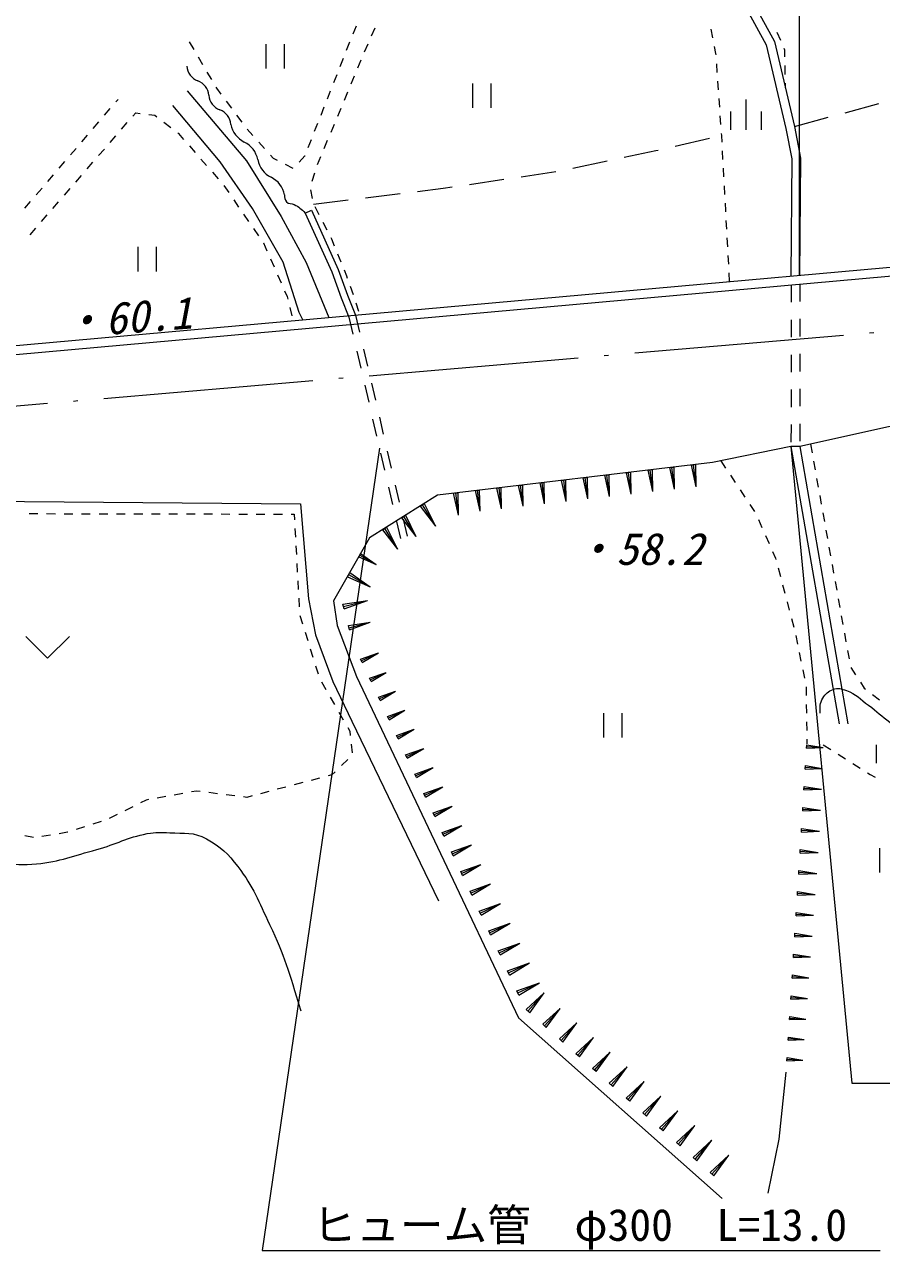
# Model space of a CAD drawing. Units: millimetres, scale not verified. Extents: x 40000 to 680000, y 20000 to 380000.
# Drawn here: x 305772 to 354838, y 244680 to 314880 of the extents above; entities that cross this region are included whole.
import ezdxf
from ezdxf.enums import TextEntityAlignment as Align

# ---------------------------------------------------------------- set-up
doc = ezdxf.new("R2010")
doc.units = ezdxf.units.MM
doc.header["$LTSCALE"] = 1000
doc.linetypes.add('LONG_DASHED_DOTTED', pattern=[15.25, 12, -1.5, 0.25, -1.5])
for name, color, linetype, lineweight in [('M-BGD', 7, 'Continuous', 13), ('M-BMK', 7, 'LONG_DASHED_DOTTED', 13), ('M-STR-HTXT', 7, 'Continuous', 13)]:
    doc.layers.add(name, color=color, linetype=linetype, lineweight=lineweight)
doc.styles.add('ＭＳ ゴシック', font='')
doc.styles.get('ＭＳ ゴシック').set_extended_font_data('MS Gothic')

msp = doc.modelspace()

# ---------------------------------------------------------------- linework, layer by layer
at = {"layer": 'M-BGD'}
for p, q in [((324585, 314344), (324785, 314802)), ((325830, 314680), (325629, 314222)), ((345185, 314119), (345089, 314609)), ((315206, 313883), (315459, 313452)), ((324214, 313416), (324397, 313881)), ((348853, 314440), (349048, 313980)), ((319591, 313759), (319591, 312359)), ((320641, 313759), (320641, 312359)), ((325429, 313764), (325228, 313306)), ((345362, 313218), (345281, 313628)), ((345367, 313136), (345362, 313218)), ((349244, 313519), (349280, 313433)), ((349280, 313433), (349290, 313027)), ((315711, 313021), (315964, 312589)), ((323847, 312485), (324030, 312951)), ((325035, 312845), (324843, 312384)), ((345437, 312139), (345402, 312637)), ((349302, 312527), (349314, 312027)), ((316217, 312158), (316470, 311727)), ((323481, 311555), (323664, 312020)), ((324650, 311922), (324458, 311461)), ((316723, 311295), (316755, 311241)), ((316755, 311241), (317016, 310891)), ((323114, 310625), (323297, 311090)), ((324265, 310999), (324072, 310538)), ((331431, 311504), (331431, 310104)), ((332481, 311504), (332481, 310104)), ((345506, 311141), (345472, 311640)), ((349326, 311527), (349333, 311253)), ((311000, 310447), (311128, 310596)), ((317315, 310490), (317615, 310089)), ((345576, 310143), (345541, 310642)), ((347092, 308845), (347092, 310595)), ((352750, 309831), (354679, 310358)), ((310350, 309687), (310675, 310067)), ((311981, 309640), (312139, 309822)), ((312139, 309822), (312396, 309789)), ((312892, 309726), (313237, 309682)), ((313237, 309682), (313357, 309588)), ((317914, 309689), (318213, 309288)), ((322748, 309694), (322931, 310159)), ((323880, 310076), (323687, 309615)), ((345645, 309146), (345611, 309645)), ((346217, 308845), (346217, 309895)), ((347967, 308845), (347967, 309895)), ((309700, 308928), (310025, 309308)), ((311326, 308884), (311654, 309262)), ((313752, 309282), (314147, 308975)), ((318518, 308893), (318852, 308520)), ((322381, 308764), (322565, 309229)), ((323495, 309153), (323302, 308692)), ((349857, 309039), (351786, 309567)), ((309049, 308168), (309374, 308548)), ((310671, 308129), (310999, 308507)), ((314542, 308669), (314592, 308631)), ((314592, 308631), (314880, 308302)), ((322015, 307833), (322198, 308298)), ((323110, 308231), (322917, 307769)), ((343033, 307915), (344983, 308363)), ((345689, 308526), (345680, 308647)), ((345709, 308148), (345689, 308526)), ((308399, 307409), (308724, 307789)), ((310016, 307373), (310344, 307751)), ((315210, 307926), (315540, 307550)), ((319185, 308148), (319519, 307775)), ((340102, 307276), (341915, 307658)), ((341915, 307658), (342059, 307691)), ((345763, 307149), (345736, 307649)), ((307748, 306649), (308073, 307029)), ((309361, 306617), (309689, 306995)), ((315870, 307175), (316200, 306799)), ((319852, 307402), (320004, 307232)), ((320004, 307232), (320247, 307111)), ((320695, 306887), (321142, 306664)), ((321491, 307004), (321826, 307354)), ((321826, 307354), (321832, 307368)), ((322725, 307308), (322532, 306846)), ((337167, 306656), (339124, 307069)), ((307098, 305890), (307423, 306269)), ((308707, 305862), (309034, 306240)), ((316530, 306423), (316860, 306047)), ((322369, 306374), (322213, 305899)), ((334209, 306164), (336187, 306458)), ((345818, 306151), (345790, 306650)), ((306447, 305130), (306773, 305510)), ((308052, 305106), (308379, 305484)), ((317179, 305664), (317463, 305252)), ((322151, 305418), (322248, 304927)), ((328269, 305322), (329751, 305503)), ((329751, 305503), (330252, 305577)), ((331241, 305724), (333220, 306017)), ((345872, 305152), (345845, 305652)), ((305797, 304370), (306122, 304750)), ((307397, 304350), (307724, 304728)), ((317747, 304840), (318031, 304429)), ((322313, 304595), (324298, 304837)), ((325291, 304958), (327276, 305201)), ((306742, 303595), (307069, 303973)), ((318315, 304017), (318599, 303606)), ((321846, 304079), (322210, 304243)), ((322387, 304452), (322618, 304008)), ((345922, 304227), (345899, 304653)), ((345926, 304154), (345922, 304227)), ((322848, 303564), (323078, 303121)), ((345980, 303155), (345953, 303655)), ((306087, 302839), (306414, 303217)), ((318882, 303194), (319166, 302782)), ((323309, 302677), (323341, 302615)), ((323341, 302615), (323503, 302216)), ((346035, 302157), (346007, 302656)), ((312262, 302145), (312262, 300745)), ((313312, 302145), (313312, 300745)), ((319450, 302371), (319451, 302370)), ((319451, 302370), (319653, 301914)), ((319855, 301456), (320058, 300999)), ((323691, 301753), (323879, 301290)), ((346089, 301158), (346062, 301658)), ((320260, 300542), (320462, 300085)), ((324068, 300827), (324205, 300489)), ((324205, 300489), (324252, 300362)), ((346143, 300160), (346116, 300659)), ((324424, 299893), (324597, 299423)), ((349673, 299974), (349671, 298974)), ((350173, 300019), (350171, 299019)), ((320665, 299628), (320806, 299310)), ((320806, 299310), (320842, 299162)), ((320960, 298676), (321078, 298190)), ((324747, 298947), (324894, 298469)), ((324345, 298118), (324572, 297144)), ((324728, 298239), (324954, 297265)), ((349669, 297974), (349668, 296974)), ((350169, 298019), (350168, 297019)), ((325181, 296291), (325408, 295317)), ((324798, 296170), (325025, 295196)), ((349666, 295974), (349664, 294974)), ((350166, 296019), (350164, 295019)), ((325252, 294222), (325478, 293248)), ((325634, 294343), (325861, 293369)), ((349662, 293974), (349661, 292974)), ((350163, 294019), (350161, 293019)), ((325705, 292275), (325932, 291301)), ((326088, 292395), (326314, 291421)), ((349659, 291974), (349657, 290974)), ((350159, 292019), (350157, 291019)), ((349657, 290719), (352414, 274828)), ((350157, 290718), (352914, 274827)), ((350774, 290855), (350862, 290363)), ((326158, 290327), (326385, 289353)), ((326541, 290447), (326768, 289473)), ((340214, 289215), (340462, 289244)), ((340338, 289230), (340485, 287992)), ((340462, 289244), (340485, 287992)), ((341454, 289362), (341703, 289392)), ((341454, 289362), (341726, 288132)), ((341578, 289377), (341726, 288132)), ((341703, 289392), (341726, 288132)), ((342695, 289510), (342946, 289539)), ((342695, 289510), (342969, 288273)), ((342821, 289524), (342969, 288273)), ((342946, 289539), (342969, 288273)), ((343938, 289657), (344190, 289687)), ((343938, 289657), (344213, 288413)), ((344064, 289672), (344213, 288413)), ((344190, 289687), (344213, 288413)), ((345633, 289898), (345911, 289483)), ((350950, 289871), (351038, 289378)), ((335268, 288628), (335510, 288657)), ((335268, 288628), (335533, 287432)), ((335389, 288643), (335533, 287432)), ((335510, 288657), (335533, 287432)), ((336502, 288775), (336746, 288804)), ((336502, 288775), (336769, 287572)), ((336624, 288789), (336769, 287572)), ((336746, 288804), (336769, 287572)), ((337738, 288921), (337983, 288950)), ((337738, 288921), (338006, 287712)), ((337861, 288936), (338006, 287712)), ((337983, 288950), (338006, 287712)), ((338975, 289068), (339222, 289097)), ((338975, 289068), (339245, 287852)), ((339099, 289083), (339245, 287852)), ((339222, 289097), (339245, 287852)), ((340214, 289215), (340485, 287992)), ((346188, 289067), (346466, 288651)), ((351127, 288886), (351215, 288394)), ((326612, 288379), (326838, 287405)), ((326994, 288499), (327221, 287525)), ((330320, 288041), (330573, 288071)), ((330320, 288041), (330596, 286793)), ((330446, 288056), (330596, 286793)), ((330573, 288071), (330596, 286793)), ((331573, 288190), (331811, 288218)), ((331573, 288190), (331833, 287014)), ((331692, 288204), (331833, 287014)), ((331811, 288218), (331833, 287014)), ((332803, 288336), (333043, 288364)), ((332803, 288336), (333065, 287153)), ((332923, 288350), (333065, 287153)), ((333043, 288364), (333065, 287153)), ((334035, 288482), (334276, 288511)), ((334035, 288482), (334298, 287293)), ((334155, 288496), (334298, 287293)), ((334276, 288511), (334298, 287293)), ((346744, 288235), (347021, 287819)), ((351303, 287902), (351391, 287410)), ((328417, 287305), (328660, 287458)), ((328417, 287305), (329308, 286163)), ((328538, 287382), (329308, 286163)), ((328660, 287458), (329308, 286163)), ((347299, 287403), (347576, 286988)), ((306037, 286872), (306537, 286871)), ((307037, 286871), (307537, 286870)), ((308037, 286869), (308537, 286868)), ((309037, 286867), (309537, 286866)), ((310037, 286865), (310537, 286864)), ((311037, 286863), (311537, 286862)), ((312037, 286861), (312537, 286861)), ((313037, 286860), (313537, 286859)), ((314037, 286858), (314537, 286857)), ((315037, 286856), (315537, 286855)), ((316037, 286854), (316537, 286853)), ((317037, 286852), (317537, 286851)), ((318037, 286850), (318537, 286850)), ((319037, 286849), (319537, 286848)), ((320037, 286847), (320537, 286846)), ((321037, 286845), (321214, 286845)), ((321214, 286845), (321231, 286522)), ((327065, 286431), (327292, 285457)), ((327352, 286632), (327579, 286776)), ((327352, 286632), (328183, 285567)), ((327448, 286551), (327674, 285577)), ((327465, 286704), (328183, 285567)), ((327579, 286776), (328183, 285567)), ((347796, 286540), (347997, 286082)), ((351480, 286918), (351568, 286426)), ((321258, 286023), (321285, 285524)), ((326263, 285945), (326501, 286095)), ((326263, 285945), (327132, 284832)), ((326382, 286020), (327132, 284832)), ((326501, 286095), (327132, 284832)), ((351656, 285933), (351744, 285441)), ((321312, 285024), (321338, 284525)), ((348199, 285625), (348400, 285167)), ((324912, 284407), (325018, 284593)), ((324912, 284407), (325897, 283967)), ((324965, 284500), (325897, 283967)), ((325018, 284593), (325897, 283967)), ((348601, 284709), (348772, 284322)), ((348772, 284322), (348791, 284248)), ((351833, 284949), (351921, 284457)), ((321365, 284026), (321392, 283526)), ((348919, 283764), (349048, 283281)), ((352009, 283965), (352098, 283473)), ((321419, 283027), (321445, 282528)), ((324256, 283260), (324398, 283508)), ((324256, 283260), (325567, 282675)), ((324327, 283384), (325567, 282675)), ((324398, 283508), (325567, 282675)), ((352186, 282981), (352274, 282488)), ((349176, 282798), (349304, 282314)), ((321472, 282029), (321499, 281529)), ((324004, 281685), (325403, 281903)), ((324075, 281412), (324004, 281685)), ((324039, 281549), (325403, 281903)), ((324075, 281412), (325403, 281903)), ((349432, 281831), (349560, 281348)), ((352362, 281996), (352451, 281504)), ((321542, 281033), (321690, 280555)), ((349688, 280864), (349816, 280381)), ((352539, 281012), (352627, 280520)), ((324322, 280460), (325558, 280653)), ((324385, 280220), (324322, 280460)), ((324354, 280340), (325558, 280653)), ((324385, 280220), (325558, 280653)), ((305839, 279845), (307089, 278595)), ((308339, 279845), (307089, 278595)), ((321838, 280078), (321986, 279600)), ((349934, 279895), (350032, 279405)), ((352715, 280028), (352804, 279535)), ((322134, 279123), (322282, 278645)), ((325010, 278540), (326044, 278907)), ((325056, 278441), (326044, 278907)), ((325103, 278342), (326044, 278907)), ((350130, 278915), (350228, 278425)), ((352892, 279043), (352980, 278551)), ((322430, 278167), (322578, 277690)), ((325103, 278342), (325010, 278540)), ((353085, 278065), (353357, 277646)), ((325526, 277445), (326484, 277785)), ((325612, 277262), (325526, 277445)), ((325569, 277354), (326484, 277785)), ((325612, 277262), (326484, 277785)), ((350326, 277934), (350424, 277444)), ((322777, 277234), (323026, 276801)), ((326040, 276356), (327018, 276703)), ((326084, 276262), (327018, 276703)), ((326128, 276169), (327018, 276703)), ((350517, 276953), (350525, 276453)), ((353630, 277227), (353850, 276887)), ((353850, 276887), (353925, 276829)), ((323276, 276368), (323526, 275935)), ((326128, 276169), (326040, 276356)), ((350533, 275953), (350540, 275453)), ((354321, 276524), (354717, 276219)), ((323775, 275502), (324025, 275068)), ((326555, 275262), (327554, 275617)), ((326645, 275072), (326555, 275262)), ((326600, 275167), (327554, 275617)), ((326645, 275072), (327554, 275617)), ((338931, 275453), (338931, 274053)), ((339981, 275453), (339981, 274053)), ((324275, 274635), (324396, 274424)), ((327073, 274165), (328091, 274527)), ((327119, 274068), (328091, 274527)), ((327165, 273971), (328091, 274527)), ((350548, 274953), (350556, 274453)), ((324396, 274424), (324425, 274169)), ((327165, 273971), (327073, 274165)), ((350564, 273953), (350568, 273698)), ((324480, 273672), (324535, 273175)), ((327592, 273065), (328631, 273433)), ((327639, 272965), (328631, 273433)), ((327686, 272866), (328631, 273433)), ((350552, 273444), (350564, 273633)), ((350552, 273444), (351502, 273479)), ((350558, 273538), (351502, 273479)), ((350564, 273633), (351502, 273479)), ((351509, 273638), (351931, 273371)), ((352354, 273104), (352777, 272837)), ((354552, 272582), (354552, 273632)), ((324288, 272788), (323927, 272442)), ((327686, 272866), (327592, 273065)), ((350477, 272250), (350489, 272444)), ((350489, 272444), (351449, 272286)), ((353199, 272569), (353622, 272302)), ((322665, 271724), (322181, 271597)), ((323370, 271909), (323149, 271851)), ((323566, 272097), (323370, 271909)), ((328113, 271960), (329172, 272336)), ((328209, 271757), (328113, 271960)), ((328161, 271859), (329172, 272336)), ((328209, 271757), (329172, 272336)), ((350477, 272250), (351449, 272286)), ((350483, 272347), (351449, 272286)), ((354044, 272035), (354193, 271941)), ((354193, 271941), (354476, 271783)), ((315620, 270986), (315334, 270934)), ((315828, 270960), (315620, 270986)), ((320731, 271215), (320247, 271088)), ((321698, 271469), (321214, 271342)), ((328636, 270851), (329716, 271234)), ((328685, 270748), (329716, 271234)), ((328734, 270645), (329716, 271234)), ((350401, 271052), (350414, 271250)), ((350401, 271052), (351397, 271089)), ((350408, 271151), (351397, 271089)), ((350414, 271250), (351397, 271089)), ((312746, 270472), (312414, 270306)), ((312873, 270495), (312746, 270472)), ((313857, 270671), (313365, 270583)), ((314842, 270847), (314349, 270759)), ((316820, 270836), (316324, 270898)), ((317812, 270711), (317316, 270773)), ((318494, 270626), (318308, 270649)), ((318797, 270706), (318494, 270626)), ((319764, 270960), (319280, 270833)), ((328734, 270645), (328636, 270851)), ((311072, 269636), (310625, 269412)), ((311967, 270083), (311520, 269859)), ((329161, 269739), (330261, 270129)), ((329260, 269528), (329161, 269739)), ((329211, 269634), (330261, 270129)), ((329260, 269528), (330261, 270129)), ((350326, 269850), (350338, 270052)), ((350326, 269850), (351344, 269887)), ((350332, 269951), (351344, 269887)), ((350338, 270052), (351344, 269887)), ((309201, 268942), (308726, 268787)), ((310152, 269252), (309677, 269097)), ((329688, 268622), (330808, 269020)), ((329738, 268515), (330808, 269020)), ((329789, 268408), (330808, 269020)), ((306279, 268334), (305785, 268416)), ((307265, 268464), (306772, 268382)), ((308229, 268625), (307758, 268546)), ((308251, 268632), (308229, 268625)), ((329789, 268408), (329688, 268622)), ((350250, 268642), (350263, 268849)), ((350250, 268642), (351291, 268681)), ((350256, 268746), (351291, 268681)), ((350263, 268849), (351291, 268681)), ((330216, 267502), (331357, 267907)), ((330319, 267284), (330216, 267502)), ((330268, 267393), (331357, 267907)), ((330319, 267284), (331357, 267907)), ((350174, 267435), (350187, 267644)), ((350174, 267435), (351222, 267474)), ((350180, 267539), (351222, 267474)), ((350187, 267644), (351222, 267474)), ((354731, 267723), (354731, 266323)), ((330747, 266377), (331908, 266790)), ((330799, 266266), (331908, 266790)), ((330851, 266155), (331908, 266790)), ((330851, 266155), (330747, 266377)), ((350098, 266233), (350111, 266439)), ((350098, 266233), (351132, 266271)), ((350105, 266336), (351132, 266271)), ((350111, 266439), (351132, 266271)), ((331279, 265249), (332461, 265669)), ((331332, 265136), (332461, 265669)), ((331385, 265023), (332461, 265669)), ((331385, 265023), (331279, 265249)), ((350023, 265034), (350035, 265237)), ((350023, 265034), (351042, 265071)), ((350029, 265135), (351042, 265071)), ((350035, 265237), (351042, 265071)), ((331813, 264117), (333016, 264544)), ((331921, 263887), (331813, 264117)), ((331867, 264002), (333016, 264544)), ((331921, 263887), (333016, 264544)), ((349947, 263837), (349960, 264037)), ((349960, 264037), (350953, 263875)), ((332349, 262981), (333573, 263415)), ((332404, 262864), (333573, 263415)), ((332459, 262747), (333573, 263415)), ((349947, 263837), (350953, 263875)), ((349954, 263937), (350953, 263875)), ((332459, 262747), (332349, 262981)), ((349872, 262644), (349885, 262841)), ((349872, 262644), (350863, 262680)), ((349879, 262742), (350863, 262680)), ((349885, 262841), (350863, 262680)), ((332887, 261840), (334132, 262282)), ((332943, 261721), (334132, 262282)), ((332999, 261603), (334132, 262282)), ((332999, 261603), (332887, 261840)), ((333426, 260696), (334693, 261146)), ((333483, 260575), (334693, 261146)), ((333540, 260454), (334693, 261146)), ((349797, 261453), (349810, 261647)), ((349797, 261453), (350774, 261489)), ((349803, 261550), (350774, 261489)), ((349810, 261647), (350774, 261489)), ((333540, 260454), (333426, 260696)), ((349723, 260265), (349735, 260457)), ((349735, 260457), (350685, 260301)), ((333968, 259548), (335255, 260005)), ((334026, 259425), (335255, 260005)), ((334084, 259302), (335255, 260005)), ((349723, 260265), (350685, 260301)), ((349729, 260361), (350685, 260301)), ((334084, 259302), (333968, 259548)), ((334492, 258476), (335534, 259440)), ((334598, 258382), (335534, 259440)), ((334703, 258288), (335534, 259440)), ((349648, 259080), (349660, 259269)), ((349648, 259080), (350596, 259115)), ((349654, 259175), (350596, 259115)), ((349660, 259269), (350596, 259115)), ((334703, 258288), (334492, 258476)), ((335446, 257631), (336432, 258542)), ((335546, 257542), (336432, 258542)), ((335646, 257453), (336432, 258542)), ((336396, 256790), (337390, 257710)), ((336497, 256700), (337390, 257710)), ((336598, 256611), (337390, 257710)), ((349574, 257898), (349585, 258084)), ((349574, 257898), (350508, 257933)), ((349580, 257991), (350508, 257933)), ((349585, 258084), (350508, 257933)), ((335646, 257453), (335446, 257631)), ((336598, 256611), (336396, 256790)), ((337347, 255947), (338350, 256875)), ((337449, 255857), (338350, 256875)), ((337551, 255767), (338350, 256875)), ((349499, 256719), (349511, 256901)), ((349499, 256719), (350419, 256753)), ((349505, 256810), (350419, 256753)), ((349511, 256901), (350419, 256753)), ((337551, 255767), (337347, 255947)), ((338301, 255103), (339312, 256039)), ((338403, 255012), (339312, 256039)), ((338506, 254922), (339312, 256039)), ((349425, 255542), (349437, 255722)), ((349425, 255542), (350331, 255575)), ((349431, 255632), (350331, 255575)), ((349437, 255722), (350331, 255575)), ((338506, 254922), (338301, 255103)), ((339256, 254258), (340276, 255202)), ((339359, 254166), (340276, 255202)), ((339463, 254074), (340276, 255202)), ((339463, 254074), (339256, 254258)), ((340212, 253411), (341242, 254363)), ((340317, 253318), (341242, 254363)), ((340421, 253226), (341242, 254363)), ((341171, 252562), (342209, 253522)), ((341276, 252469), (342209, 253522)), ((341382, 252375), (342209, 253522)), ((340421, 253226), (340212, 253411)), ((341382, 252375), (341171, 252562)), ((342131, 251712), (343178, 252680)), ((342237, 251618), (343178, 252680)), ((342344, 251524), (343178, 252680)), ((342344, 251524), (342131, 251712)), ((343093, 250860), (344149, 251837)), ((343200, 250765), (344149, 251837)), ((343308, 250670), (344149, 251837)), ((343308, 250670), (343093, 250860)), ((344057, 250006), (345122, 250991)), ((344165, 249911), (345122, 250991)), ((344273, 249815), (345122, 250991)), ((344273, 249815), (344057, 250006)), ((345023, 249151), (346097, 250144)), ((345132, 249055), (346097, 250144)), ((345241, 248958), (346097, 250144)), ((345241, 248958), (345023, 249151))]:
    msp.add_line(p, q, dxfattribs=at)
for points in [[(344126, 322274), (348705, 313904), (349857, 309039), (350206, 307232), (350142, 300518)], [(343687, 322034), (348234, 313723), (349368, 308934), (349705, 307186), (349642, 300474)], [(315089, 311084), (318491, 307075), (320465, 303887), (321892, 301245), (323202, 298102)], [(321709, 297968), (321497, 298390), (320586, 301275), (318825, 304342), (316972, 307015), (314269, 310234)], [(196807, 266914), (245875, 287283), (247968, 289622), (266331, 294072), (279642, 295719), (282177, 295966), (284790, 295814), (292603, 296544), (299300, 295958), (399007, 304902), (428663, 306809)], [(197259, 266561), (246171, 286865), (248236, 289173), (266421, 293579), (279697, 295222), (282187, 295465), (284799, 295313), (292604, 296042), (299300, 295456), (399045, 304403), (428695, 306310)], [(321846, 304079), (323361, 300709), (323897, 299238), (324345, 298118)], [(322210, 304243), (323732, 300859), (324271, 299380), (324728, 298239)], [(439563, 299154), (375712, 296388), (350157, 290718), (349657, 290719), (345159, 289802), (329413, 287934), (325524, 285478), (323471, 281886), (323668, 280464), (324774, 277543), (334048, 257993), (345722, 247657)], [(280932, 287778), (321578, 287442), (322041, 281997), (322438, 279941), (323419, 277254), (324517, 274988), (329468, 264707)], [(348358, 247969), (348974, 251048), (349385, 254898)]]:
    msp.add_lwpolyline(points, dxfattribs=at)
at = {"layer": 'M-BGD', "lineweight": 18}
for centre, radius, start, end in [((316042, 312582), 986, 185.19651, 249.22491), ((315342, 310737), 986, 5.19651, 69.22491), ((317307, 310916), 986, 185.19651, 249.22491), ((316607, 309072), 986, 5.19651, 69.22491), ((318979, 309421), 1414, 190.61473, 243.87483), ((317734, 306882), 1414, 10.61473, 63.87483), ((320514, 307403), 1414, 190.61473, 243.87483), ((319268, 304864), 1414, 10.61473, 63.87483)]:
    msp.add_arc(centre, radius, start, end, dxfattribs=at)
msp.add_open_spline([(320658, 305124), (320665, 304968), (320676, 304852), (320781, 304731), (320900, 304594), (321054, 304650), (321217, 304571), (321498, 304436), (321589, 304324), (321846, 304079)], degree=3, knots=[0, 0, 0, 0, 1, 1, 1, 2, 2, 2, 3, 3, 3, 3], dxfattribs=at)
at = {"layer": 'M-BGD'}
for points, knots in [([(277269, 287187), (277813, 287140), (278032, 287123), (278483, 286951), (278924, 286782), (279166, 286646), (279525, 286340), (279920, 286003), (280178, 285797), (280370, 285315), (280567, 284820), (280569, 284500), (280585, 283968), (280612, 283082), (280494, 282588), (280442, 281703), (280351, 280174), (280277, 279318), (280226, 277786), (280195, 276839), (279960, 276274), (280208, 275360), (280295, 275042), (280410, 274877), (280621, 274623), (281072, 274083), (281417, 273862), (281988, 273452), (283168, 272605), (284047, 272495), (285419, 272018), (291171, 270017), (294448, 269010), (300375, 267616), (301283, 267403), (301786, 267241), (302711, 267126), (304165, 266944), (304990, 266694), (306449, 266822), (307832, 266943), (308566, 267282), (309907, 267639), (311053, 267945), (311637, 268335), (312803, 268551), (313297, 268642), (313587, 268621), (314088, 268597), (314920, 268557), (315468, 268660), (316191, 268247), (317005, 267782), (317422, 267404), (317990, 266658), (318884, 265483), (319174, 264676), (319807, 263342), (320685, 261491), (320873, 260739), (321584, 258407)], [0, 0, 0, 0, 1, 1, 1, 2, 2, 2, 3, 3, 3, 4, 4, 4, 5, 5, 5, 6, 6, 6, 7, 7, 7, 8, 8, 8, 9, 9, 9, 10, 10, 10, 11, 11, 11, 12, 12, 12, 13, 13, 13, 14, 14, 14, 15, 15, 15, 16, 16, 16, 17, 17, 17, 18, 18, 18, 19, 19, 19, 20, 20, 20, 20]), ([(351336, 275450), (351320, 275801), (351300, 276022), (351480, 276313), (351639, 276569), (351788, 276704), (352070, 276810), (352348, 276914), (352547, 276842), (352827, 276744), (353392, 276547), (353621, 276253), (354103, 275899), (354595, 275539), (354836, 275293), (355325, 274929), (355733, 274626), (355953, 274441), (356385, 274174), (357427, 273530), (358052, 273237), (359153, 272701), (360447, 272071), (361199, 271773), (362531, 271227), (363354, 270890), (363805, 270673), (364652, 270401), (365755, 270045), (366383, 269855), (367527, 269664), (369384, 269353), (370442, 269226), (372325, 269197), (373209, 269183), (373705, 269217), (374589, 269250), (376892, 269337), (378182, 269390), (380483, 269512), (381870, 269586), (382652, 269578), (384033, 269723), (385171, 269842), (385815, 269944), (386907, 270283), (387434, 270447), (387726, 270564), (388215, 270821), (389148, 271311), (389434, 271721), (390247, 272596)], [0, 0, 0, 0, 1, 1, 1, 2, 2, 2, 3, 3, 3, 4, 4, 4, 5, 5, 5, 6, 6, 6, 7, 7, 7, 8, 8, 8, 9, 9, 9, 10, 10, 10, 11, 11, 11, 12, 12, 12, 13, 13, 13, 14, 14, 14, 15, 15, 15, 16, 16, 16, 17, 17, 17, 17])]:
    msp.add_open_spline(points, degree=3, knots=knots, dxfattribs=at)
at = {"layer": 'M-BMK'}
msp.add_line((279929, 290871), (363098, 297988), dxfattribs=at)
at = {"layer": 'M-STR-HTXT'}
msp.add_line((350142, 300518), (350142, 335463), dxfattribs=at)
for points in [[(349657, 290719), (353132, 254268), (386226, 254268)], [(326088, 290627), (319375, 244680), (354764, 244680)]]:
    msp.add_lwpolyline(points, dxfattribs=at)

# ---------------------------------------------------------------- texts
at = {"layer": 'M-BGD', "style": 'ＭＳ ゴシック', "oblique": 15}
msp.add_text('・60.1', height=1833, rotation=4.289, dxfattribs=at).set_placement((311613, 298113), align=Align.MIDDLE_CENTER)
msp.add_text('・58.2', height=1833, dxfattribs=at).set_placement((340898, 284853), align=Align.MIDDLE_CENTER)
at = {"layer": 'M-STR-HTXT', "style": 'ＭＳ ゴシック'}
msp.add_text('ヒューム管\u3000φ300  L=13.0', height=1833, dxfattribs=at).set_placement((337566, 244680), align=Align.BOTTOM_CENTER)

doc.saveas('drawing.dxf')
